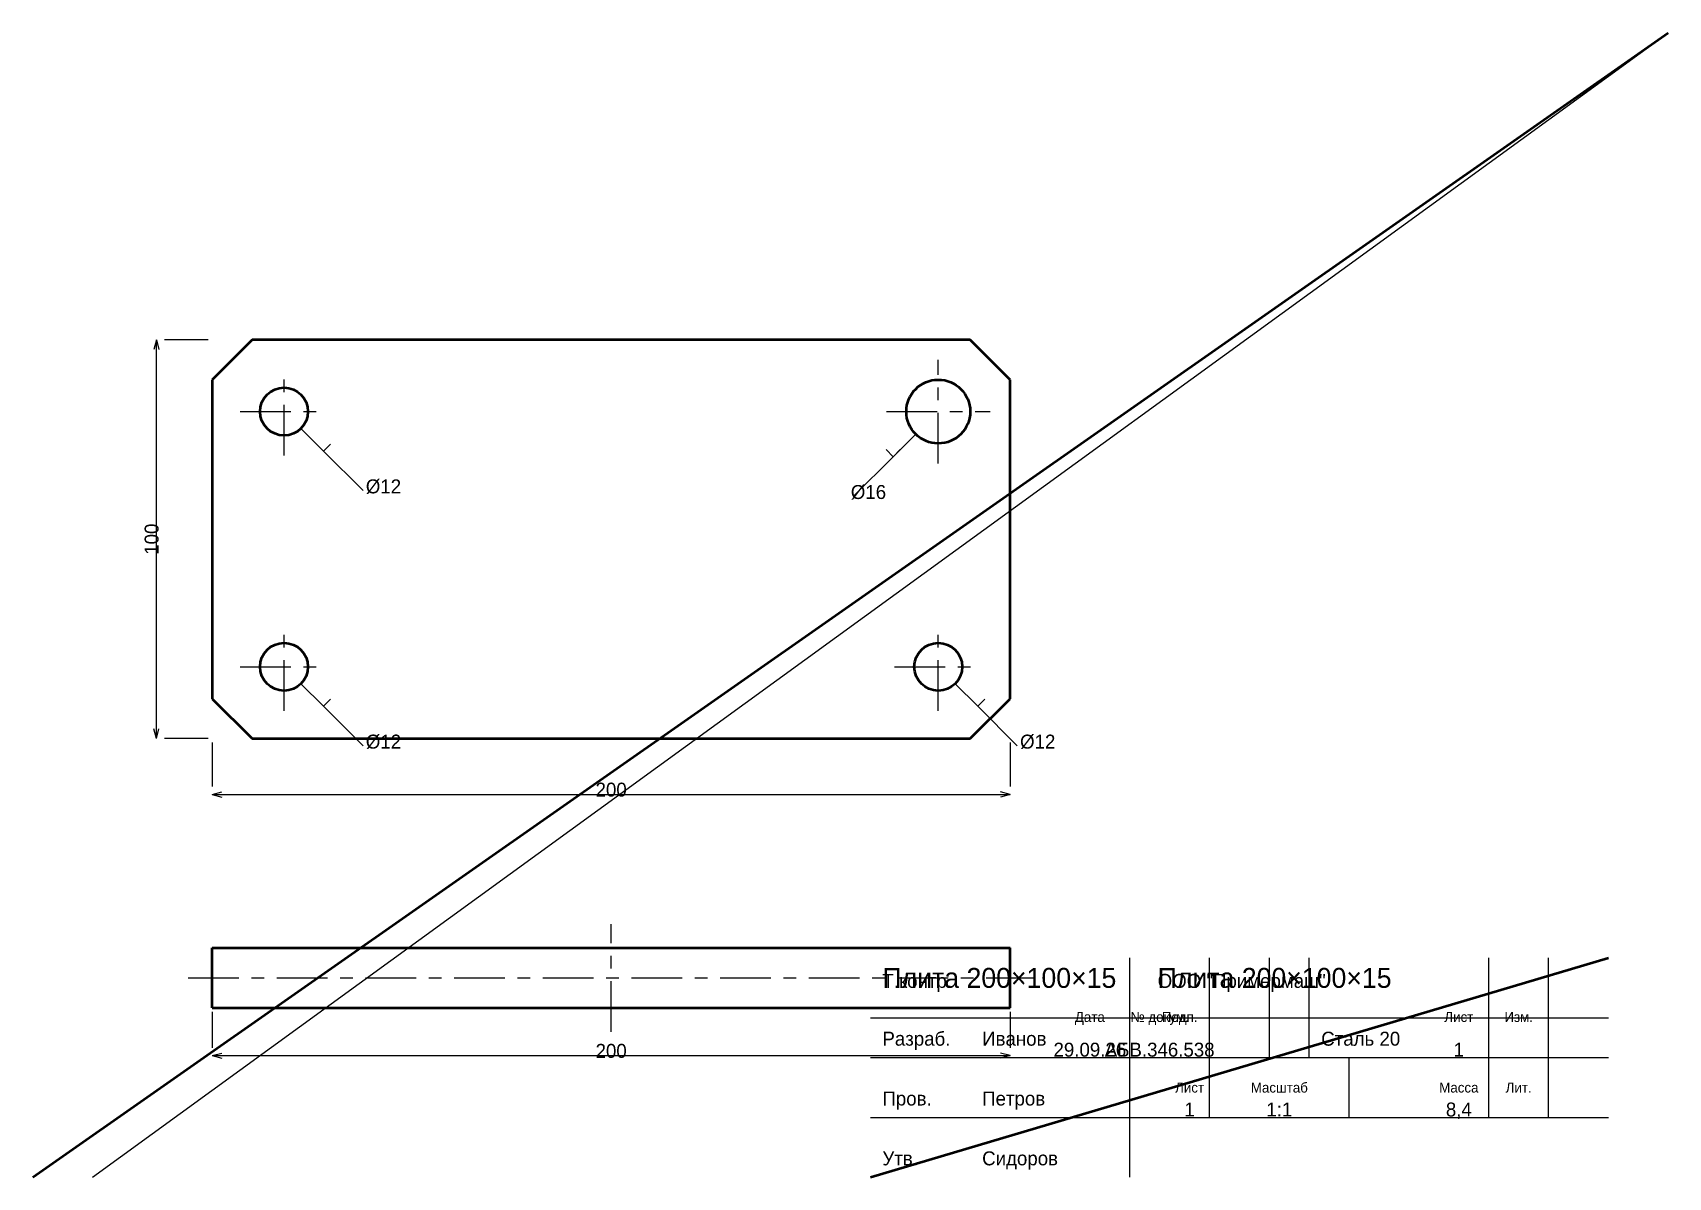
# Model space of a CAD drawing. Header units: millimetres. Extents: x 5 to 415, y 5 to 292.
import ezdxf
from ezdxf.enums import TextEntityAlignment as Align

# ---------------------------------------------------------------- set-up
doc = ezdxf.new("R2010")
doc.units = ezdxf.units.MM
doc.linetypes.add('CENTER', pattern=[22.225, 12.7, -3.175, 3.175, -3.175])
doc.linetypes.add('DASHED', pattern=[9, 6, -3])
for name, color, linetype, lineweight in [('AXIS', 7, 'CENTER', 25), ('DIMS', 7, 'CONTINUOUS', 25), ('MAIN', 7, 'CONTINUOUS', 50), ('TEXT', 7, 'CONTINUOUS', 25), ('THIN', 7, 'CONTINUOUS', 25)]:
    doc.layers.add(name, color=color, linetype=linetype, lineweight=lineweight)

msp = doc.modelspace()

# ---------------------------------------------------------------- linework, layer by layer
at = {"layer": 'AXIS', "linetype": 'CENTER', "lineweight": 25}
for p, q in [((232, 184), (232, 210)), ((68, 186), (68, 208)), ((57, 197), (79, 197)), ((219, 197), (245, 197)), ((68, 122), (68, 144)), ((232, 122), (232, 144)), ((57, 133), (79, 133)), ((221, 133), (243, 133)), ((150, 41.5), (150, 68.5)), ((44, 55), (256, 55))]:
    msp.add_line(p, q, dxfattribs=at)
at = {"layer": 'DIMS', "linetype": 'CONTINUOUS', "lineweight": 25}
for p, q in [((36, 215), (35.353, 212.585)), ((36, 115), (36, 215)), ((36, 215), (36.647, 212.585)), ((49, 215), (38, 215)), ((72.243, 192.757), (77.899, 187.101)), ((77.899, 187.101), (76.132, 188.868)), ((77.899, 187.101), (79.667, 188.868)), ((226.343, 191.343), (220.686, 185.686)), ((77.899, 187.101), (87.799, 177.201)), ((220.686, 185.686), (210.787, 175.787)), ((220.686, 185.686), (218.919, 187.454)), ((220.686, 185.686), (222.454, 187.454)), ((72.243, 128.757), (77.899, 123.101)), ((236.243, 128.757), (241.899, 123.101)), ((77.899, 123.101), (76.132, 124.868)), ((77.899, 123.101), (79.667, 124.868)), ((77.899, 123.101), (87.799, 113.201)), ((241.899, 123.101), (240.132, 124.868)), ((241.899, 123.101), (243.667, 124.868)), ((241.899, 123.101), (251.799, 113.201)), ((36, 115), (35.353, 117.415)), ((36, 115), (36.647, 117.415)), ((49, 115), (38, 115)), ((50, 114), (50, 103)), ((250, 114), (250, 103)), ((50, 101), (52.415, 101.647)), ((50, 101), (250, 101)), ((50, 101), (52.415, 100.353)), ((250, 101), (247.585, 101.647)), ((250, 101), (247.585, 100.353)), ((50, 46.5), (50, 37.5)), ((250, 46.5), (250, 37.5)), ((50, 35.5), (52.415, 36.147)), ((50, 35.5), (250, 35.5)), ((50, 35.5), (52.415, 34.853)), ((250, 35.5), (247.585, 36.147)), ((250, 35.5), (247.585, 34.853))]:
    msp.add_line(p, q, dxfattribs=at)
at = {"layer": 'MAIN', "linetype": 'CONTINUOUS', "lineweight": 50}
for p, q in [((5, 5), (415, 292)), ((60, 215), (50, 205)), ((240, 215), (60, 215)), ((250, 205), (240, 215)), ((50, 205), (50, 125)), ((250, 125), (250, 205)), ((50, 125), (60, 115)), ((240, 115), (250, 125)), ((60, 115), (240, 115)), ((50, 62.5), (250, 62.5)), ((50, 47.5), (50, 62.5)), ((250, 47.5), (250, 62.5)), ((215, 5), (400, 60)), ((50, 47.5), (250, 47.5))]:
    msp.add_line(p, q, dxfattribs=at)
for centre, radius in [((232, 197), 8), ((68, 197), 6), ((68, 133), 6), ((232, 133), 6)]:
    msp.add_circle(centre, radius, dxfattribs=at)
at = {"layer": 'THIN', "linetype": 'CONTINUOUS', "lineweight": 25}
for p, q in [((20, 5), (415, 292)), ((280, 5), (280, 60)), ((300, 35), (300, 60)), ((315, 35), (315, 60)), ((325, 35), (325, 60)), ((370, 35), (370, 60)), ((385, 35), (385, 60)), ((215, 45), (400, 45)), ((215, 35), (400, 35)), ((300, 20), (300, 35)), ((335, 20), (335, 35)), ((370, 20), (370, 35)), ((385, 20), (385, 35)), ((215, 20), (400, 20))]:
    msp.add_line(p, q, dxfattribs=at)
at = {"layer": 'THIN', "linetype": 'DASHED', "lineweight": 25}
for p, q in [((50, 62.5), (62, 62.5)), ((238, 62.5), (250, 62.5)), ((50, 47.5), (62, 47.5)), ((238, 47.5), (250, 47.5))]:
    msp.add_line(p, q, dxfattribs=at)

# ---------------------------------------------------------------- texts
at = {"layer": 'DIMS', "linetype": 'CONTINUOUS', "lineweight": 25}
for s, p in [('%%c12', (88.506, 176.494)), ('%%c16', (210.08, 175.08)), ('%%c12', (88.506, 112.494)), ('%%c12', (252.506, 112.494))]:
    msp.add_text(s, height=3.5, dxfattribs=at).set_placement(p)
msp.add_text('100', height=3.5, rotation=90, dxfattribs=at).set_placement((34.8, 165), align=Align.MIDDLE_CENTER)
for p in [(150, 102.2), (150, 36.7)]:
    msp.add_text('200', height=3.5, dxfattribs=at).set_placement(p, align=Align.MIDDLE_CENTER)
at = {"layer": 'TEXT', "linetype": 'CONTINUOUS', "lineweight": 25}
for s, height, p in [('Плита 200×100×15', 5, (218, 52.5)), ('Плита 200×100×15', 5, (287, 52.5)), ('Т.контр.', 3.5, (218, 52.5)), ('ООО "Примермаш"', 3.5, (287, 52.5)), ('Разраб.', 3.5, (218, 38)), ('Иванов', 3.5, (243, 38)), ('Сталь 20', 3.5, (328, 38)), ('Пров.', 3.5, (218, 23)), ('Петров', 3.5, (243, 23)), ('Утв.', 3.5, (218, 8)), ('Сидоров', 3.5, (243, 8))]:
    msp.add_text(s, height=height, dxfattribs=at).set_placement(p)
for s, height, p in [('Дата', 2.5, (270, 45.2)), ('№ докум.', 2.5, (287.5, 45.2)), ('Подп.', 2.5, (292.5, 45.2)), ('Лист', 2.5, (362.5, 45.2)), ('Изм.', 2.5, (377.5, 45.2)), ('29.09.26', 3.5, (270, 37)), ('АБВ.346.538', 3.5, (287.5, 37)), ('1', 3.5, (362.5, 37)), ('Лист', 2.5, (295, 27.5)), ('Масштаб', 2.5, (317.5, 27.5)), ('Масса', 2.5, (362.5, 27.5)), ('Лит.', 2.5, (377.5, 27.5)), ('1', 3.5, (295, 22)), ('1:1', 3.5, (317.5, 22)), ('8,4', 3.5, (362.5, 22))]:
    msp.add_text(s, height=height, dxfattribs=at).set_placement(p, align=Align.MIDDLE_CENTER)

doc.saveas('drawing.dxf')
